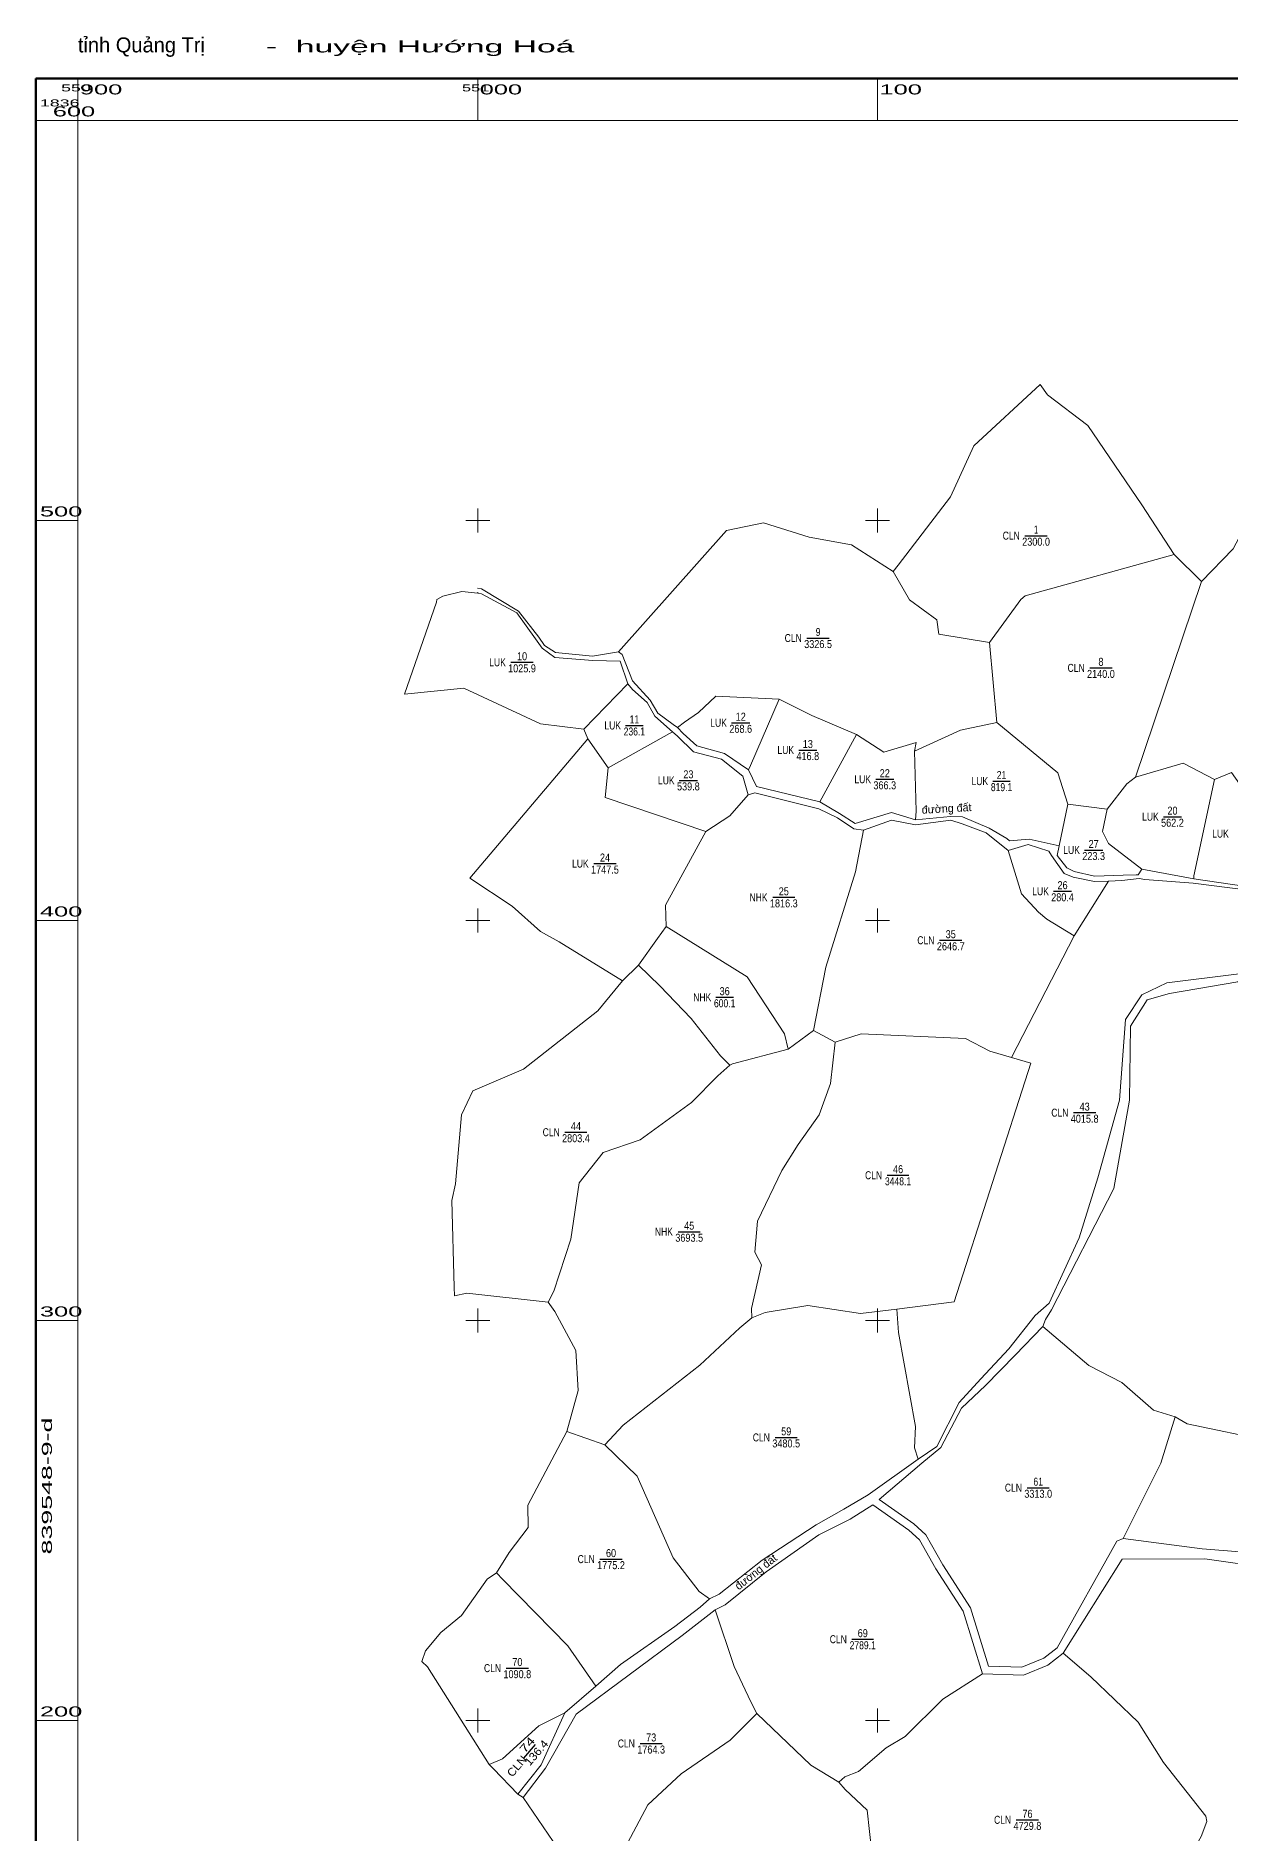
# Model space of a CAD drawing. Header units: metres. Extents: x 550890 to 551618, y 1835759 to 1836646.
# Drawn here: x 550889.5 to 551188.2, y 1836171.9 to 1836621.1 of the extents above; entities that cross this region are included whole.
import ezdxf
from ezdxf.enums import TextEntityAlignment as Align

# ---------------------------------------------------------------- set-up
doc = ezdxf.new("R2010")
doc.units = ezdxf.units.M
doc.header["$LTSCALE"] = 0.8
doc.linetypes.add('DOTTED', pattern=[1.5, 0.3, -1.2])
for name, color, linetype, lineweight in [('10', 7, 'Continuous', 13), ('13', 7, 'Continuous', 25), ('23', 7, 'Continuous', 13), ('24', 7, 'DOTTED', 13), ('63', 7, 'Continuous', 13)]:
    doc.layers.add(name, color=color, linetype=linetype, lineweight=lineweight)
doc.layers.add('28', color=7, linetype='Continuous')

msp = doc.modelspace()

# ---------------------------------------------------------------- linework, layer by layer
at = {"layer": '10'}
for p, q in [((551062.23, 1836497.46), (551035.22, 1836467.12)), ((551174.22, 1836491.51), (551181.03, 1836484.73)), ((551164.53, 1836435.78), (551181.03, 1836484.73)), ((551128.02, 1836469.45), (551129.83, 1836449.52)), ((551026.51, 1836447.86), (551037.53, 1836459.18)), ((551027.55, 1836445.38), (550997.99, 1836410.58)), ((551094.74, 1836446.52), (551085.6, 1836429.64)), ((551157.79, 1836409.86), (551149.19, 1836396.12)), ((551149.19, 1836396.12), (551133.54, 1836365.73)), ((551040.19, 1836388.84), (551036.25, 1836384.94)), ((551083.95, 1836372.48), (551077.68, 1836367.85)), ((551083.95, 1836372.48), (551089.4, 1836369.56)), ((551031.76, 1836268.9), (551022.29, 1836272.26))]:
    msp.add_line(p, q, dxfattribs=at)
for points in [[(551181.03, 1836484.73), (551188.94, 1836492.86), (551200.07, 1836513.81), (551202.38, 1836525.58), (551212.76, 1836536.55), (551217.38, 1836538.77)], [(551140.64, 1836533.96), (551124.07, 1836518.62), (551118.26, 1836505.92), (551105.13, 1836488.84), (551103.92, 1836487.24)], [(551174.22, 1836491.51), (551166.14, 1836503.89), (551152.61, 1836523.74), (551142.54, 1836531.37), (551140.64, 1836533.96)], [(551103.92, 1836487.24), (551093.49, 1836493.92), (551082.91, 1836495.8), (551071.47, 1836499.39), (551062.23, 1836497.46)], [(551174.22, 1836491.51), (551136.95, 1836481.19), (551135.85, 1836480.2), (551128.02, 1836469.45)], [(551103.92, 1836487.24), (551108.02, 1836480.15), (551114.82, 1836475.12), (551115.33, 1836471.54), (551128.02, 1836469.45)], [(550981.66, 1836456.55), (550989.66, 1836479.58), (550989.79, 1836480.22)], [(551026.51, 1836447.86), (551015.71, 1836449.17), (550996.49, 1836458.11), (550981.66, 1836456.55)], [(551075.44, 1836455.29), (551059.57, 1836456.1), (551055.2, 1836451.99), (551051.71, 1836449.6), (551049.98, 1836448.2)], [(551075.44, 1836455.29), (551068.26, 1836438.75), (551067.71, 1836437.69)], [(551075.44, 1836455.29), (551083.59, 1836451.25), (551094.74, 1836446.52)], [(551109.25, 1836442.33), (551120.74, 1836447.6), (551129.83, 1836449.52)], [(551129.83, 1836449.52), (551145.14, 1836436.92), (551147.59, 1836429.04)], [(551048.7, 1836447.13), (551032.66, 1836438.18), (551027.55, 1836445.38), (551026.51, 1836447.86)], [(551094.74, 1836446.52), (551101.57, 1836442.03), (551109.65, 1836444.48), (551109.25, 1836442.33)], [(551109.25, 1836442.33), (551109.69, 1836427.36), (551109.46, 1836425.19)], [(551032.66, 1836438.18), (551031.89, 1836430.73), (551057.02, 1836422.27)], [(551164.53, 1836435.78), (551176.45, 1836439.34), (551184.29, 1836435.23)], [(551184.29, 1836435.23), (551188.57, 1836436.95), (551197.92, 1836423.69)], [(551057.02, 1836422.27), (551063.07, 1836426.15), (551067.61, 1836431.39)], [(551157.44, 1836427.85), (551162.32, 1836434.13), (551164.53, 1836435.78)], [(551184.29, 1836435.23), (551179.14, 1836411.16), (551179.11, 1836410.43)], [(551145.46, 1836418.62), (551147.59, 1836429.04), (551157.44, 1836427.85)], [(551157.44, 1836427.85), (551156.24, 1836422.23), (551157.8, 1836419.2), (551166.07, 1836412.85)], [(551096.52, 1836422.61), (551094.47, 1836412.13), (551087.07, 1836388.3), (551083.95, 1836372.48)], [(551057.02, 1836422.27), (551046.98, 1836403.78), (551047.17, 1836398.48)], [(551149.19, 1836396.12), (551142.32, 1836400.31), (551140.29, 1836402.04), (551136.03, 1836406.67), (551132.7, 1836417.47)], [(551036.25, 1836384.94), (551020.39, 1836394.69), (551015.71, 1836397.22), (551008.64, 1836403.55), (550997.99, 1836410.58)], [(551047.17, 1836398.48), (551044.96, 1836395.52), (551040.19, 1836388.84)], [(551077.68, 1836367.85), (551076.75, 1836371.64), (551067.36, 1836385.92), (551047.17, 1836398.48)], [(551063.09, 1836363.83), (551060.7, 1836366.14), (551053.36, 1836375.47), (551045.52, 1836383.65), (551040.19, 1836388.84)], [(550998.74, 1836357.42), (551011.48, 1836362.79), (551030.07, 1836377.43), (551036.25, 1836384.94)], [(551089.4, 1836369.56), (551088.26, 1836359.22), (551085.42, 1836351.4), (551080.16, 1836343.97), (551076.03, 1836337.53), (551069.96, 1836324.79), (551069.34, 1836317.09), (551070.94, 1836313.94), (551068.45, 1836302.98), (551068.53, 1836300.68)], [(551089.4, 1836369.56), (551095.88, 1836371.64), (551122.04, 1836370.46), (551128.06, 1836367.33), (551133.54, 1836365.73)], [(551063.09, 1836363.83), (551063.72, 1836364.15), (551077.68, 1836367.85)], [(551104.85, 1836302.82), (551119.18, 1836304.68), (551138.33, 1836364.33), (551133.54, 1836365.73)], [(551017.65, 1836304.55), (551019, 1836307.32), (551023.29, 1836320.34), (551025.41, 1836334.39), (551031.36, 1836341.98), (551040.66, 1836345.18), (551053.51, 1836354.52), (551060.08, 1836361.19), (551063.09, 1836363.83)], [(550994.21, 1836306.18), (550994.11, 1836308.34), (550993.51, 1836329.99), (550994.46, 1836334.15), (550995.91, 1836351.41), (550998.74, 1836357.42)], [(551017.65, 1836304.55), (550997.29, 1836306.82), (550994.21, 1836306.18)], [(551017.65, 1836304.55), (551019.33, 1836302.21), (551024.57, 1836292.5), (551025.09, 1836282.52), (551022.29, 1836272.26)], [(551068.53, 1836300.68), (551071.86, 1836302.01), (551082.55, 1836303.77), (551095.74, 1836301.71), (551104.85, 1836302.82)], [(551110.18, 1836265.32), (551109.26, 1836268.15), (551109.48, 1836273.46), (551105.25, 1836297.03), (551104.85, 1836302.82)], [(551031.76, 1836268.9), (551036.35, 1836273.86), (551055.53, 1836288.85), (551065.55, 1836298.12), (551068.53, 1836300.68)], [(551174.46, 1836275.91), (551168.99, 1836277.59), (551161.1, 1836284.5), (551152.84, 1836288.78), (551141.37, 1836298.52)], [(551174.46, 1836275.91), (551170.88, 1836264.34), (551161.44, 1836245.46)], [(551248.66, 1836266.26), (551236.91, 1836266.57), (551217.77, 1836268.16), (551198.22, 1836269.86), (551177.44, 1836274.15), (551174.46, 1836275.91)], [(551022.29, 1836272.26), (551012.57, 1836253.8), (551012.63, 1836248.21), (551007.88, 1836241.98), (551004.74, 1836236.93)], [(551057.97, 1836230.38), (551055.4, 1836232.28), (551048.91, 1836240.64), (551039.88, 1836261.08), (551031.76, 1836268.9)], [(551004.74, 1836236.93), (551002.35, 1836235.36), (550995.96, 1836226.28), (550990.81, 1836222), (550986.96, 1836217.45), (550986.06, 1836214.78)], [(551029.54, 1836208.6), (551022.53, 1836218.64), (551006.3, 1836235.21), (551004.74, 1836236.93)], [(551069.81, 1836201.71), (551068.31, 1836204.7), (551064.13, 1836213.53), (551059.43, 1836227.7)], [(551146.43, 1836216.79), (551153.33, 1836210.88), (551165.23, 1836199.58), (551171.54, 1836189.51), (551182.15, 1836176.07), (551182.36, 1836174.73), (551180.91, 1836171.04), (551171.89, 1836155.29), (551171.93, 1836149.47)], [(550986.06, 1836214.78), (550987.41, 1836213.41), (551002.87, 1836189)], [(551090.31, 1836184.61), (551091.8, 1836185.89), (551095.23, 1836187.27), (551102.15, 1836193.14), (551106.92, 1836196), (551116.37, 1836205.33), (551126.27, 1836211.64)], [(551002.87, 1836189), (551006.22, 1836190.38), (551015.3, 1836198.69), (551021.79, 1836201.89)], [(551069.81, 1836201.71), (551063.11, 1836195.04), (551050.91, 1836186.68), (551042.59, 1836178.91), (551032.44, 1836159.93)], [(551069.81, 1836201.71), (551083.36, 1836188.87), (551090.31, 1836184.61)], [(551010.06, 1836181.59), (551003.94, 1836187.93), (551002.87, 1836189)], [(551099.77, 1836138.89), (551099.42, 1836145.64), (551099.18, 1836161.55), (551097.4, 1836177.61), (551091.88, 1836182.74), (551090.31, 1836184.61)], [(551011.38, 1836180.71), (551020.09, 1836167.88), (551032.44, 1836159.93)]]:
    msp.add_lwpolyline(points, dxfattribs=at)
at = {"layer": '13'}
for p, q in [((551136.88, 1836496.19), (551142.44, 1836496.19)), ((551082.35, 1836470.6), (551087.91, 1836470.6)), ((551008.32, 1836464.54), (551013.84, 1836464.54)), ((551153.1, 1836463.14), (551158.66, 1836463.14)), ((551063.49, 1836449.42), (551068.07, 1836449.42)), ((551036.99, 1836448.75), (551041.38, 1836448.75)), ((551080.29, 1836442.6), (551084.83, 1836442.6)), ((551050.42, 1836435.02), (551054.96, 1836435.02)), ((551099.54, 1836435.3), (551104.08, 1836435.3)), ((551128.82, 1836434.84), (551133.21, 1836434.84)), ((551171.5, 1836425.94), (551176.04, 1836425.94)), ((551029.05, 1836414.22), (551034.61, 1836414.22)), ((551151.79, 1836417.61), (551156.33, 1836417.61)), ((551073.78, 1836405.78), (551079.34, 1836405.78)), ((551144.02, 1836407.31), (551148.54, 1836407.31)), ((551115.53, 1836395.05), (551121.11, 1836395.05)), ((551059.56, 1836380.81), (551063.95, 1836380.81)), ((551149.03, 1836351.95), (551154.59, 1836351.95)), ((551021.81, 1836347.07), (551027.33, 1836347.07)), ((551102.44, 1836336.31), (551107.84, 1836336.31)), ((551050.12, 1836322.19), (551055.68, 1836322.19)), ((551074.38, 1836270.77), (551079.94, 1836270.77)), ((551137.41, 1836258.19), (551142.97, 1836258.19)), ((551030.56, 1836240.34), (551036.12, 1836240.34)), ((551093.6, 1836220.32), (551099, 1836220.32)), ((551007.13, 1836213.09), (551012.69, 1836213.09)), ((551011.5, 1836190.54), (551014.44, 1836193.97)), ((551040.6, 1836194.25), (551046.16, 1836194.25)), ((551134.72, 1836175.17), (551140.28, 1836175.17))]:
    msp.add_line(p, q, dxfattribs=at)
at = {"layer": '23'}
for p, q in [((551166.07, 1836412.85), (551179.11, 1836410.43)), ((551159.83, 1836244.79), (551161.44, 1836245.46)), ((551161.16, 1836240.34), (551146.43, 1836216.79)), ((551029.54, 1836208.6), (551021.79, 1836201.89)), ((551011.38, 1836180.71), (551010.06, 1836181.59))]:
    msp.add_line(p, q, dxfattribs=at)
for points in [[(550989.79, 1836480.22), (550991.3, 1836481.03), (550996.01, 1836482.2), (551000, 1836481.79)], [(551000, 1836483.06), (551000.95, 1836482.87), (551010.23, 1836477.29), (551015.25, 1836470.78), (551016.68, 1836468.76), (551019.49, 1836466.98), (551028.73, 1836466.04), (551035.22, 1836467.12)], [(551000, 1836481.79), (551000.95, 1836481.69), (551009.78, 1836476.91), (551014.46, 1836470.41), (551016.11, 1836468.08), (551019.31, 1836465.77), (551028.79, 1836464.99), (551035.62, 1836464.84), (551037.53, 1836459.18)], [(551035.22, 1836467.12), (551036.1, 1836466.46), (551038.75, 1836459.93), (551043.15, 1836455.08), (551045.09, 1836451.81), (551048.9, 1836448.96), (551049.98, 1836448.2)], [(551037.53, 1836459.18), (551038.72, 1836457.74), (551042.37, 1836454.51), (551044.34, 1836451.05), (551048.7, 1836447.13)], [(551067.61, 1836431.39), (551066.35, 1836436.03), (551060.99, 1836440.31), (551053.96, 1836442.14), (551049.96, 1836446.1), (551048.7, 1836447.13)], [(551049.98, 1836448.2), (551051.43, 1836446.77), (551054.81, 1836443.69), (551061.7, 1836441.74), (551067.71, 1836437.69)], [(551067.71, 1836437.69), (551069.75, 1836433.5), (551085.6, 1836429.64)], [(551096.52, 1836422.61), (551094.04, 1836422.9), (551090.03, 1836425.67), (551085.29, 1836427.92), (551069.34, 1836431.91), (551067.61, 1836431.39)], [(551085.6, 1836429.64), (551090.46, 1836426.71), (551094.37, 1836424.22), (551103.51, 1836426.97), (551109.46, 1836425.19)], [(551132.7, 1836417.47), (551127.15, 1836421.91), (551121.14, 1836424.19), (551118.36, 1836425.04), (551109.53, 1836423.93), (551103.48, 1836425.1), (551096.52, 1836422.61)], [(551109.46, 1836425.19), (551118.22, 1836425.96), (551121.22, 1836425.88), (551127.89, 1836423.07), (551132.34, 1836420.51), (551133.04, 1836419.94), (551137.97, 1836420.34), (551145.46, 1836418.62)], [(551157.79, 1836409.86), (551154.3, 1836409.73), (551148.96, 1836410.78), (551146.7, 1836411.77), (551143.5, 1836416.23), (551142.89, 1836417.35), (551137.71, 1836419), (551132.7, 1836417.47)], [(551145.46, 1836418.62), (551144.9, 1836416.2), (551147.33, 1836413.15), (551149.16, 1836412.24), (551154.3, 1836411.11), (551161.43, 1836411.3), (551164.66, 1836411.42), (551165.21, 1836411.39), (551166.07, 1836412.85)], [(551157.79, 1836409.86), (551161.14, 1836409.98), (551165.41, 1836410.49), (551166.87, 1836410.22), (551178.93, 1836409.3), (551192.71, 1836407.59), (551198.23, 1836410.88)], [(551179.11, 1836410.43), (551192.21, 1836408.5), (551198.01, 1836413.21)], [(551110.18, 1836265.32), (551114.84, 1836268.51), (551120.4, 1836279.49), (551125.83, 1836285.38), (551132.87, 1836292.95), (551139.45, 1836301.24), (551142.91, 1836304.34), (551150.42, 1836320.69), (551155.09, 1836335.68), (551160.52, 1836355.09), (551162.03, 1836375.25), (551166.13, 1836381.37), (551172.38, 1836384.39), (551190.42, 1836386.67), (551201.35, 1836393.97), (551211.04, 1836400.63)], [(551141.37, 1836298.52), (551142.04, 1836300.27), (551143.49, 1836302.62), (551159.08, 1836332.99), (551163.03, 1836355.04), (551163.27, 1836373.55), (551167.46, 1836380.18), (551173.01, 1836381.72), (551190.13, 1836384.65), (551202.16, 1836392.9), (551210.94, 1836399.21), (551213.08, 1836400.36)], [(551141.37, 1836298.52), (551134.45, 1836291.35), (551127, 1836283.78), (551120.97, 1836278.06), (551115.8, 1836268.27), (551111.09, 1836264.32), (551100.39, 1836255.26)], [(551110.18, 1836265.32), (551097.62, 1836256.37), (551091.61, 1836252.84), (551084.68, 1836248.93), (551071.18, 1836240.06), (551060.42, 1836231.55), (551057.97, 1836230.38)], [(551059.43, 1836227.7), (551061.89, 1836228.95), (551072.15, 1836237.18), (551085.29, 1836246.41), (551093.18, 1836250.31), (551098.81, 1836253.92)], [(551126.27, 1836211.64), (551121.4, 1836227.29), (551114.61, 1836237.88), (551110.54, 1836245.18), (551107.84, 1836247.56), (551098.81, 1836253.92)], [(551159.83, 1836244.79), (551144.92, 1836218.16), (551141.6, 1836215.6), (551136.12, 1836213.32), (551127.76, 1836213.6), (551123.23, 1836228.15), (551116.33, 1836238.91), (551112.12, 1836246.45), (551109.08, 1836249.14), (551100.39, 1836255.26)], [(551161.44, 1836245.46), (551181.18, 1836242.89), (551199.05, 1836241.47), (551213.21, 1836241.42), (551231.02, 1836239.29), (551243.22, 1836233.7), (551255.22, 1836227.97), (551259.27, 1836226.93)], [(551198.14, 1836238.04), (551181.84, 1836240.45), (551161.16, 1836240.34)], [(551057.97, 1836230.38), (551055.65, 1836228.32), (551049.33, 1836223.48), (551035.75, 1836213.98), (551029.54, 1836208.6)], [(551011.38, 1836180.71), (551016.95, 1836188.1), (551024.64, 1836201.61), (551051.16, 1836221.24), (551059.43, 1836227.7)], [(551146.43, 1836216.79), (551142.61, 1836213.85), (551136.48, 1836211.3), (551126.27, 1836211.64)], [(551021.79, 1836201.89), (551015.9, 1836188.93), (551010.06, 1836181.59)]]:
    msp.add_lwpolyline(points, dxfattribs=at)
at = {"layer": '24'}
msp.add_line((551000, 1836481.79), (551000, 1836483.06), dxfattribs=at)
at = {"layer": '63'}
for p, q in [((550900, 1836600), (550900, 1836610.5)), ((551000, 1836600), (551000, 1836610.5)), ((551100, 1836600), (551100, 1836610.5)), ((550900, 1836600), (550889.5, 1836600)), ((550900, 1836500), (550889.5, 1836500)), ((550997, 1836500), (551003, 1836500)), ((551000, 1836497), (551000, 1836503)), ((551097, 1836500), (551103, 1836500)), ((551100, 1836497), (551100, 1836503)), ((550900, 1836400), (550889.5, 1836400)), ((550997, 1836400), (551003, 1836400)), ((551000, 1836397), (551000, 1836403)), ((551097, 1836400), (551103, 1836400)), ((551100, 1836397), (551100, 1836403)), ((551000, 1836297), (551000, 1836303)), ((551100, 1836297), (551100, 1836303)), ((550900, 1836300), (550889.5, 1836300)), ((550997, 1836300), (551003, 1836300)), ((551097, 1836300), (551103, 1836300)), ((551000, 1836197), (551000, 1836203)), ((551100, 1836197), (551100, 1836203)), ((550900, 1836200), (550889.5, 1836200)), ((550997, 1836200), (551003, 1836200)), ((551097, 1836200), (551103, 1836200))]:
    msp.add_line(p, q, dxfattribs=at)
at = {"layer": '63', "lineweight": 158}
msp.add_lwpolyline([(550889.5, 1836610.5), (551610.5, 1836610.5), (551610.5, 1835889.5), (550889.5, 1835889.5)], close=True, dxfattribs=at)
at = {"layer": '63'}
msp.add_lwpolyline([(550900, 1836119.96), (550900, 1836600), (551600, 1836600), (551600, 1835900), (550900, 1835900), (550900, 1836102.86)], dxfattribs=at)

# ---------------------------------------------------------------- texts
at = {"layer": '13', "width": 0.8}
for s, p in [('CLN ', (551136.19, 1836495.19)), ('CLN ', (551081.65, 1836469.6)), ('LUK ', (551007.63, 1836463.54)), ('CLN ', (551152.41, 1836462.14)), ('LUK ', (551036.44, 1836447.75)), ('LUK ', (551062.92, 1836448.42)), ('LUK ', (551079.72, 1836441.6)), ('LUK ', (551049.85, 1836434.02)), ('LUK ', (551098.97, 1836434.3)), ('LUK ', (551128.27, 1836433.84)), ('LUK ', (551170.93, 1836424.94)), ('LUK ', (551188.46, 1836420.72)), ('LUK ', (551151.22, 1836416.61)), ('LUK ', (551028.35, 1836413.22)), ('NHK ', (551073.09, 1836404.78)), ('LUK ', (551143.46, 1836406.31)), ('CLN ', (551114.83, 1836394.05)), ('NHK ', (551059.01, 1836379.81)), ('CLN ', (551148.34, 1836350.95)), ('CLN ', (551021.12, 1836346.07)), ('CLN ', (551101.76, 1836335.31)), ('NHK ', (551049.42, 1836321.19)), ('CLN ', (551073.68, 1836269.77)), ('CLN ', (551136.72, 1836257.19)), ('CLN ', (551029.87, 1836239.34)), ('CLN ', (551092.93, 1836219.32)), ('CLN ', (551006.44, 1836212.09)), ('CLN ', (551039.91, 1836193.25)), ('CLN ', (551134.03, 1836174.17))]:
    msp.add_text(s, height=2, dxfattribs=at).set_placement(p, align=Align.RIGHT)
at = {"layer": '13'}
for s, width, p in [('2300.0', 0.85, (551139.66, 1836493.68)), ('1', 0.7, (551139.655, 1836496.7)), ('9', 0.8, (551085.13, 1836471.11)), ('3326.5', 0.85, (551085.13, 1836468.09)), ('1025.9', 0.85, (551011.08, 1836462.03)), ('10', 0.85, (551011.085, 1836465.05)), ('8', 0.85, (551155.88, 1836463.65)), ('2140.0', 0.85, (551155.88, 1836460.63)), ('11', 0.8, (551039.19, 1836449.26)), ('12', 0.85, (551065.785, 1836449.93)), ('236.1', 0.8, (551039.185, 1836446.24)), ('268.6', 0.85, (551065.78, 1836446.91)), ('13', 0.85, (551082.565, 1836443.11)), ('416.8', 0.85, (551082.56, 1836440.09)), ('23', 0.85, (551052.695, 1836435.53)), ('22', 0.85, (551101.815, 1836435.81)), ('21', 0.8, (551131.01, 1836435.35)), ('539.8', 0.85, (551052.69, 1836432.51)), ('366.3', 0.85, (551101.81, 1836432.79)), ('819.1', 0.8, (551131.025, 1836432.33)), ('20', 0.85, (551173.775, 1836426.45)), ('562.2', 0.85, (551173.77, 1836423.43)), ('27', 0.85, (551154.065, 1836418.12)), ('1747.5', 0.85, (551031.83, 1836411.71)), ('24', 0.85, (551031.835, 1836414.73)), ('223.3', 0.85, (551154.06, 1836415.1)), ('26', 0.85, (551146.285, 1836407.82)), ('1816.3', 0.85, (551076.56, 1836403.27)), ('25', 0.85, (551076.555, 1836406.29)), ('280.4', 0.85, (551146.28, 1836404.8)), ('35', 0.85, (551118.315, 1836395.56)), ('2646.7', 0.85, (551118.32, 1836392.54)), ('36', 0.85, (551061.765, 1836381.32)), ('600.1', 0.8, (551061.765, 1836378.3)), ('4015.8', 0.85, (551151.81, 1836349.44)), ('43', 0.85, (551151.815, 1836352.46)), ('2803.4', 0.85, (551024.57, 1836344.56)), ('44', 0.85, (551024.575, 1836347.58)), ('46', 0.85, (551105.145, 1836336.82)), ('3448.1', 0.8, (551105.135, 1836333.8)), ('45', 0.85, (551052.895, 1836322.7)), ('3693.5', 0.85, (551052.9, 1836319.68)), ('3480.5', 0.85, (551077.16, 1836268.26)), ('59', 0.85, (551077.165, 1836271.28)), ('61', 0.8, (551140.19, 1836258.7)), ('3313.0', 0.85, (551140.19, 1836255.68)), ('60', 0.85, (551033.345, 1836240.85)), ('1775.2', 0.85, (551033.34, 1836237.83)), ('69', 0.85, (551096.305, 1836220.83)), ('2789.1', 0.8, (551096.295, 1836217.81)), ('1090.8', 0.85, (551009.91, 1836210.58)), ('70', 0.85, (551009.915, 1836213.6)), ('1764.3', 0.85, (551043.38, 1836191.74)), ('73', 0.85, (551043.385, 1836194.76)), ('76', 0.85, (551137.505, 1836175.68)), ('4729.8', 0.85, (551137.5, 1836172.66))]:
    msp.add_text(s, height=2, dxfattribs=dict(at, width=width)).set_placement(p, align=Align.CENTER)
for s, width, p in [('74', 1.4, (551013.144, 1836193.248)), ('136.4', 1.1, (551015.431, 1836191.273))]:
    msp.add_text(s, height=2, rotation=49.312, dxfattribs=dict(at, width=width)).set_placement(p, align=Align.CENTER)
at = {"layer": '13', "width": 1.1}
msp.add_text('CLN ', height=2, rotation=49.312, dxfattribs=at).set_placement((551013.007, 1836190.766), align=Align.RIGHT)
at = {"layer": '28'}
for rotation, p in [(3.114, (551117.326, 1836427.01)), (38.353, (551070.174, 1836236.36))]:
    msp.add_text('đường đất', height=2, rotation=rotation, dxfattribs=at).set_placement(p, align=Align.CENTER)
at = {"layer": '63'}
msp.add_text('tỉnh Quảng Trị', height=3.75, dxfattribs=at).set_placement((550900, 1836617))
for s, height, width, p in [('  -  huyện Hướng Hoá', 3, 2.1, (550942.32, 1836617)), ('900', 2.5, 1.9, (550900.5, 1836606.5)), ('000', 2.5, 1.9, (551000.5, 1836606.5)), ('100', 2.5, 1.9, (551100.5, 1836606.5)), ('1836', 1.75, 1.9, (550890.5, 1836603.5)), ('500', 2.5, 1.9, (550890.5, 1836501)), ('400', 2.5, 1.9, (550890.5, 1836401)), ('300', 2.5, 1.9, (550890.5, 1836301)), ('200', 2.5, 1.9, (550890.5, 1836201))]:
    msp.add_text(s, height=height, dxfattribs=dict(at, width=width)).set_placement(p)
for s, height, width, p in [('550', 1.75, 1.9, (550903.22, 1836607.25)), ('551', 1.75, 1.75, (551002.9, 1836607.25)), ('600', 2.5, 1.9, (550904.32, 1836601))]:
    msp.add_text(s, height=height, dxfattribs=dict(at, width=width)).set_placement(p, align=Align.RIGHT)
at = {"layer": '63', "width": 2}
msp.add_text('839548-9-d', height=2.5, rotation=90, dxfattribs=at).set_placement((550893.5, 1836258.61), align=Align.CENTER)

doc.saveas('drawing.dxf')
